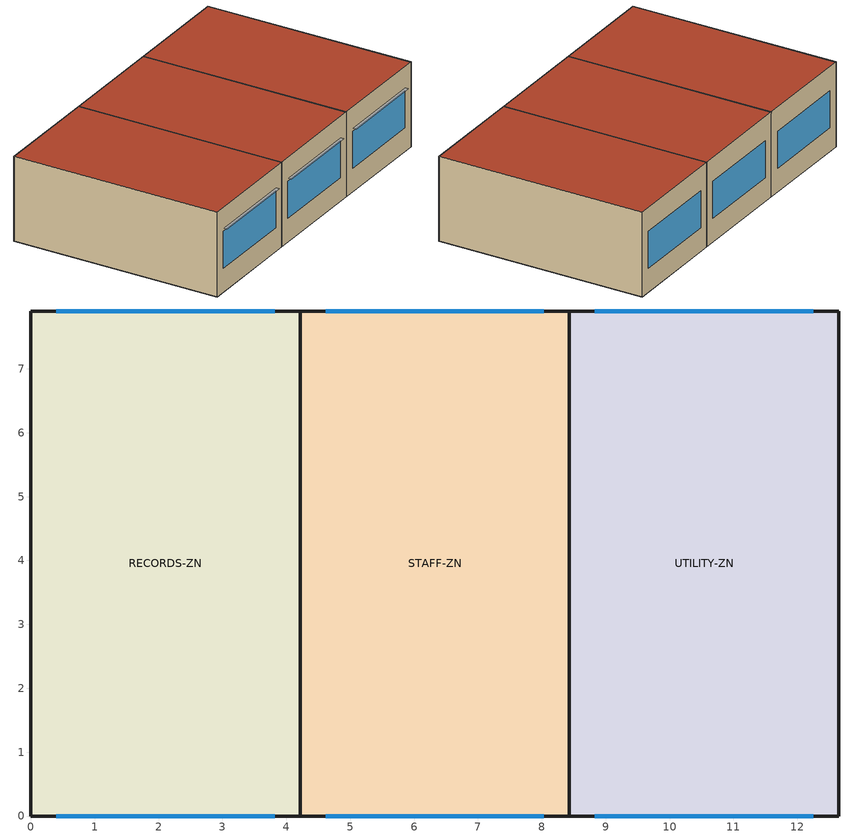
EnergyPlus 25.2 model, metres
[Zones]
RECORDS-ZN
 floor ground (FLOOR-CONSTRUCTION): 0,0 4.22,0 4.22,7.91 0,7.91 z0
 wall outside (WALL-CONSTRUCTION): 4.22,0 0,0 0,7.91 4.22,7.91 4.22,0 z0:3.2
 window (WINDOW-CONSTRUCTION): 3.82,0 0.4,0 / 0.4,7.91 3.82,7.91 z0.91:2.29
 roof outside (ROOF-CONSTRUCTION): 0,7.91 4.22,7.91 4.22,0 0,0 z3.2
STAFF-ZN
 floor ground (FLOOR-CONSTRUCTION): 4.22,0 8.43,0 8.43,7.91 4.22,7.91 z0
 wall outside (WALL-CONSTRUCTION): 8.43,0 4.22,0 4.22,7.91 8.43,7.91 8.43,0 z0:3.2
 window (WINDOW-CONSTRUCTION): 8.03,0 4.62,0 / 4.62,7.91 8.03,7.91 z0.91:2.29
 roof outside (ROOF-CONSTRUCTION): 4.22,7.91 8.43,7.91 8.43,0 4.22,0 z3.2
UTILITY-ZN
 floor ground (FLOOR-CONSTRUCTION): 8.43,0 12.65,0 12.65,7.91 8.43,7.91 z0
 wall outside (WALL-CONSTRUCTION): 12.65,0 8.43,0 8.43,7.91 12.65,7.91 12.65,0 z0:3.2
 window (WINDOW-CONSTRUCTION): 12.25,0 8.83,0 / 8.83,7.91 12.25,7.91 z0.91:2.29
 roof outside (ROOF-CONSTRUCTION): 8.43,7.91 12.65,7.91 12.65,0 8.43,0 z3.2
shading: 0.4,-0.14 3.82,-0.14 3.82,0 0.4,0 z2.41; 4.62,-0.14 8.03,-0.14 8.03,0 4.62,0 z2.41; 8.83,-0.14 12.25,-0.14 12.25,0 8.83,0 z2.41
[Building]
quant-cli-openstudio-task-05-ubuntu: North Axis {deg}=0; Terrain=Suburbs; Loads Convergence Tolerance Value {W}=0.04; Temperature Convergence Tolerance Value {deltaC}=0.4; Solar Distribution=FullExterior; Maximum Number of Warmup Days=25; Minimum Number of Warmup Days=6
[Site:Location]
Synthetic Test USA: Latitude {deg}=39; Longitude {deg}=-104; Time Zone {hr}=-7; Elevation {m}=1600
[Material] Roughness=Rough; Thermal Absorptance=0.9; Solar Absorptance=0.7; Visible Absorptance=0.7
Name | Thickness {m} | Conductivity {W/m-K} | Density {kg/m3} | Specific Heat {J/kg-K}
WALL-MAT | 0.1215 | 0.045 | 1100 | 920
ROOF-MAT | 0.152 | 0.038 | 900 | 900
FLOOR-MAT | 0.18 | 1.2 | 1600 | 800
[WindowMaterial:SimpleGlazingSystem]
LOW-E-GLASS: U-Factor {W/m2-K}=2.7; Solar Heat Gain Coefficient=0.46; Visible Transmittance=0.62
[Construction]
WALL-CONSTRUCTION: WALL-MAT
ROOF-CONSTRUCTION: ROOF-MAT
FLOOR-CONSTRUCTION: FLOOR-MAT
WINDOW-CONSTRUCTION: LOW-E-GLASS
[HVACTemplate:Thermostat]
ENGIWORLD-THERMOSTAT: Heating Setpoint Schedule=HEATING-SP; Cooling Setpoint Schedule=COOLING-SP
[Zone] Type=1; Multiplier=1; Ceiling Height {m}=3.2; Volume {m3}=autocalculate; Floor Area {m2}=autocalculate
RECORDS-ZN; STAFF-ZN; UTILITY-ZN
[HVACTemplate:Zone:IdealLoadsAirSystem] Template Thermostat=ENGIWORLD-THERMOSTAT; System Availability Schedule=HVAC-AVAILABILITY
RECORDS-ZN; STAFF-ZN; UTILITY-ZN
[People] Number of People Schedule=OCCUPANCY-SCHEDULE; Number of People Calculation Method=People/Area; People per Floor Area {person/m2}=0.052; Fraction Radiant=0.3; Sensible Heat Fraction=autocalculate; Activity Level Schedule=ACTIVITY-SCHEDULE
Name | Zone or ZoneList or Space or SpaceList
RECORDS-PEOPLE | RECORDS
STAFF-PEOPLE | STAFF
UTILITY-PEOPLE | UTILITY
[Lights] Schedule=OCCUPANCY-SCHEDULE; Design Level Calculation Method=Watts/Area; Watts per Floor Area {W/m2}=9.4; Return Air Fraction=0; Fraction Radiant=0.42; Fraction Visible=0.18; Fraction Replaceable=1
Name | Zone or ZoneList or Space or SpaceList
RECORDS-LIGHTS | RECORDS
STAFF-LIGHTS | STAFF
UTILITY-LIGHTS | UTILITY
[ElectricEquipment] Schedule=OCCUPANCY-SCHEDULE; Design Level Calculation Method=Watts/Area; Watts per Floor Area {W/m2}=9; Fraction Latent=0; Fraction Radiant=0.3; Fraction Lost=0.2
Name | Zone or ZoneList or Space or SpaceList
RECORDS-EQUIPMENT | RECORDS
STAFF-EQUIPMENT | STAFF
UTILITY-EQUIPMENT | UTILITY
[ZoneInfiltration:DesignFlowRate] Schedule=ALWAYS-ON; Design Flow Rate Calculation Method=AirChanges/Hour; Air Changes per Hour {1/hr}=0.72; Constant Term Coefficient=1; Temperature Term Coefficient=0; Velocity Term Coefficient=0; Velocity Squared Term Coefficient=0
Name | Zone or ZoneList or Space or SpaceList
RECORDS-INFILTRATION | RECORDS
STAFF-INFILTRATION | STAFF
UTILITY-INFILTRATION | UTILITY
[Space]
Name | Zone
RECORDS | RECORDS-ZN
STAFF | STAFF-ZN
UTILITY | UTILITY-ZN
[Daylighting:Controls] Daylighting Method=SplitFlux; Availability Schedule=OCCUPANCY-SCHEDULE; Lighting Control Type=Continuous; Minimum Input Power Fraction for Continuous or ContinuousOff Dimming Control=0.3; Minimum Light Output Fraction for Continuous or ContinuousOff Dimming Control=0.2; Number of Stepped Control Steps=1; Probability Lighting will be Reset When Needed in Manual Stepped Control=1; Glare Calculation Azimuth Angle of View Direction Clockwise from Zone y-Axis {deg}=180; Maximum Allowable Discomfort Glare Index=22; Fraction of Lights Controlled by Reference Point 1=0.08; Illuminance Setpoint at Reference Point 1 {lux}=500
Name | Zone or Space | Glare Calculation Daylighting Reference Point | Daylighting Reference Point Name 1
RECORDS-DAYLIGHT-CONTROLS | RECORDS | RECORDS-DAYLIGHT-REF | RECORDS-DAYLIGHT-REF
STAFF-DAYLIGHT-CONTROLS | STAFF | STAFF-DAYLIGHT-REF | STAFF-DAYLIGHT-REF
UTILITY-DAYLIGHT-CONTROLS | UTILITY | UTILITY-DAYLIGHT-REF | UTILITY-DAYLIGHT-REF
[ZoneVentilation:DesignFlowRate] Schedule=ECONOMIZER-SCHEDULE; Design Flow Rate Calculation Method=Flow/Person; Flow Rate per Floor Area {m3/s-m2}=0.0105; Ventilation Type=Natural; Fan Pressure Rise {Pa}=0; Fan Total Efficiency=1; Constant Term Coefficient=0; Temperature Term Coefficient=0; Velocity Term Coefficient=-100; Minimum Indoor Temperature {C}=100; Maximum Indoor Temperature {C}=-100; Delta Temperature {deltaC}=100
Name | Zone or ZoneList or Space or SpaceList
RECORDS-ECONOMIZER-VENTILATION | RECORDS
STAFF-ECONOMIZER-VENTILATION | STAFF
UTILITY-ECONOMIZER-VENTILATION | UTILITY
[Schedule:Compact]
ALWAYS-ON: Through: 12/31, For: AllDays, Until: 24:00, 1
OCCUPANCY-SCHEDULE: Through: 12/31, For: AllDays, Until: 06:58, 0, Until: 17:02, 1, Until: 24:00, 0
HVAC-AVAILABILITY: Through: 12/31, For: AllDays, Until: 03:22, 0, Until: 20:38, 1, Until: 24:00, 0
ECONOMIZER-SCHEDULE: Through: 12/31, For: AllDays, Until: 24:00, 0.05
HEATING-SP: Through: 12/31, For: AllDays, Until: 06:58, 16, Until: 17:02, 20, Until: 24:00, 16
COOLING-SP: Through: 12/31, For: AllDays, Until: 06:58, 30, Until: 17:02, 24, Until: 24:00, 30
ACTIVITY-SCHEDULE: Through: 12/31, For: AllDays, Until: 24:00, 120
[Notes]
ENGIWORLD_OPTIMIZATION_METADATA_BEGIN
"case_id": "quant-cli-openstudio-task-05-ubuntu",
"design_variables": {
"cooling_setpoint_c": 24.0,
"daylight_control_fraction": 0.08,
"economizer_fraction": 0.05,
"equipment_w_per_m2": 9.0,
"exterior_wall_area_m2": 142.0,
"floor_area_m2": 100.0,
"heating_setpoint_c": 20.0,
"hvac_availability_fraction": 0.72,
"infiltration_ach": 0.72,
"lighting_w_per_m2": 9.4,
"occupied_hours_fraction": 0.42,
"orientation_deg": 0.0,
"people_density_m2": 0.052,
"precool_hours": 0.0,
"roof_r_value_m2k_w": 4.0,
"shade_ratio": 0.1,
"space_count": 3,
"thermal_mass_level": 0.35,
"thermal_zone_count": 3,
"ventilation_lps_per_person": 10.5,
"wall_r_value_m2k_w": 2.7,
"window_area_m2": 28.4,
"window_shgc": 0.46,
"window_u_value_w_m2k": 2.7,
"model_quantities": {
"exterior_wall_area_m2": 142.0,
"floor_area_m2": 100.0,
"space_count": 3,
"thermal_zone_count": 3,
"window_area_m2": 28.4,
"role": "baseline_seed",
"space_names": [
"thermal_zone_names": [
ENGIWORLD_OPTIMIZATION_METADATA_END
